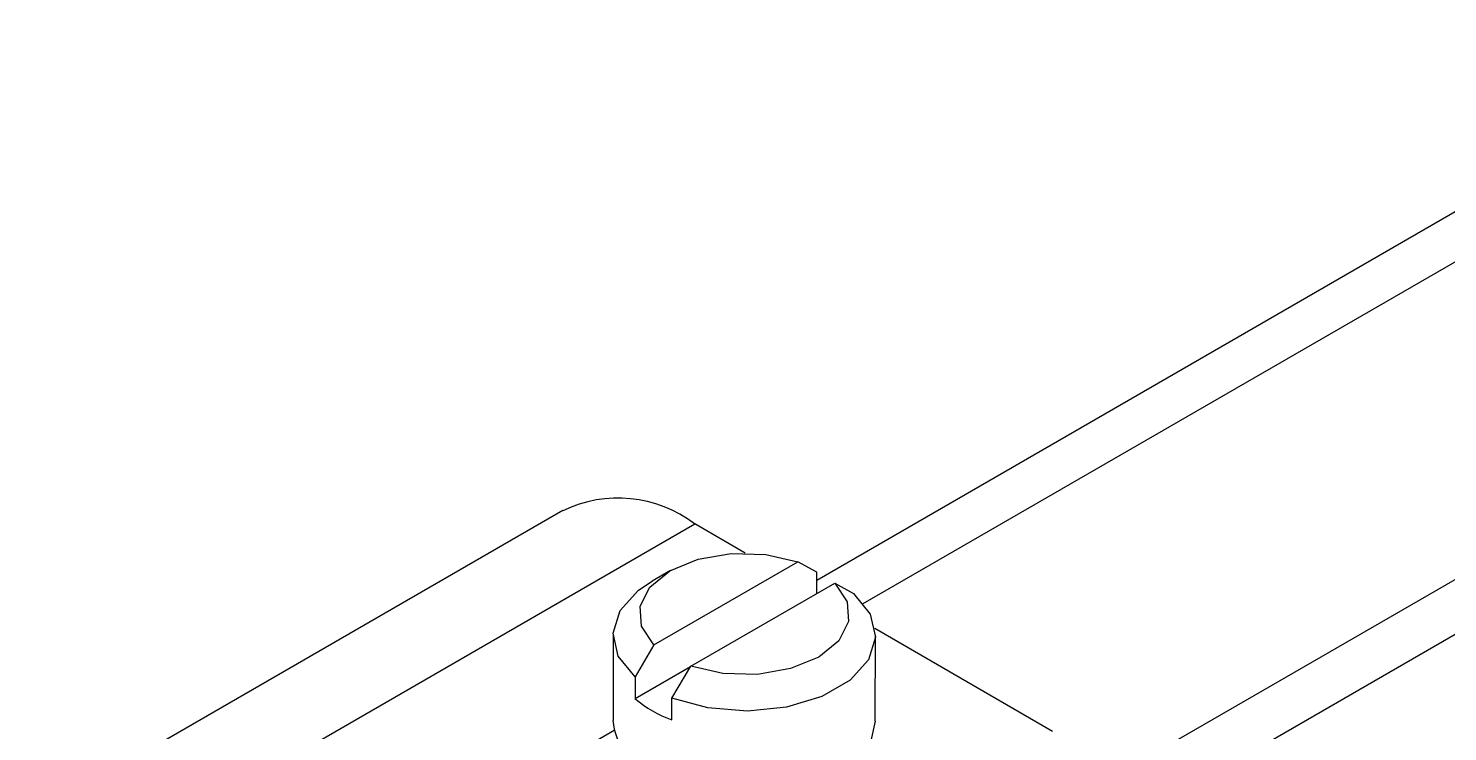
# Model space of a CAD drawing. Extents: x 6 to 134, y 3 to 97.
# Drawn here: x 15.6 to 17.291, y 14.331 to 15.169 of the extents above; entities that cross this region are included whole.
import ezdxf

# ---------------------------------------------------------------- set-up
doc = ezdxf.new("R2010")
doc.units = 0
doc.header["$MEASUREMENT"] = 0
doc.layers.add('OBJECT', color=7, linetype='CONTINUOUS')

msp = doc.modelspace()

# ---------------------------------------------------------------- linework, layer by layer
at = {"layer": 'OBJECT'}
for p, q in [((17.6792, 15.1688), (16.5397, 14.511)), ((16.5951, 14.4835), (17.7023, 15.1227)), ((16.8846, 14.2722), (17.8279, 14.8167)), ((16.941, 14.2395), (17.8454, 14.7616)), ((16.2372, 14.5941), (14.8937, 13.8185)), ((15.0507, 13.8027), (16.3942, 14.5783)), ((16.4542, 14.5435), (16.3942, 14.5783)), ((16.3457, 14.4342), (16.5173, 14.5332)), ((16.5397, 14.5209), (16.5173, 14.5332)), ((16.3653, 14.5226), (16.3434, 14.5101)), ((16.5397, 14.4954), (16.5397, 14.5209)), ((16.3895, 14.4087), (16.5611, 14.5078)), ((16.5611, 14.5078), (16.5835, 14.4955)), ((16.2971, 14.446), (16.2969, 14.3439)), ((16.8208, 14.3307), (16.6089, 14.4537)), ((16.6094, 14.3432), (16.6096, 14.4454)), ((16.3457, 14.4342), (16.3231, 14.3959)), ((16.3231, 14.3702), (16.3894, 14.4085)), ((16.3231, 14.3959), (16.3231, 14.3702)), ((16.367, 14.3705), (16.3895, 14.4087)), ((16.3669, 14.3448), (16.367, 14.3705)), ((16.2982, 14.3319), (15.8797, 14.0903))]:
    msp.add_line(p, q, dxfattribs=at)
at = {"layer": 'OBJECT', "flags": 128}
for points in [[(16.3457, 14.4342), (16.3308, 14.4564), (16.3291, 14.4802), (16.3409, 14.503), (16.3648, 14.5224), (16.3983, 14.5362), (16.4378, 14.5429), (16.4789, 14.5419), (16.5173, 14.5332)], [(16.3231, 14.3959), (16.3032, 14.4208), (16.2971, 14.4481), (16.3054, 14.4751), (16.3274, 14.4994), (16.3434, 14.5101)], [(16.5835, 14.4955), (16.6035, 14.4706), (16.6095, 14.4433), (16.6012, 14.4163), (16.5793, 14.392), (16.5458, 14.3727), (16.5037, 14.36), (16.457, 14.3553), (16.41, 14.3589), (16.367, 14.3705)], [(16.5611, 14.5078), (16.576, 14.4856), (16.5777, 14.4618), (16.5659, 14.4389), (16.542, 14.4196), (16.5085, 14.4058), (16.469, 14.399), (16.4279, 14.4001), (16.3895, 14.4087)], [(16.6094, 14.3432), (16.604, 14.3199), (16.5854, 14.2953), (16.555, 14.2749), (16.5156, 14.2606), (16.4706, 14.2537), (16.4241, 14.2547), (16.3801, 14.2637), (16.3426, 14.2798)]]:
    msp.add_lwpolyline(points, dxfattribs=at)
at = {"layer": 'OBJECT'}
for centre, radius, start, end in [((16.3028, 14.4584), 0.1507, 52.676, 115.8228), ((16.4175, 14.4825), 0.1468, 229.937, 249.8218), ((16.3735, 14.3502), 0.0769, 184.6927, 246.3412)]:
    msp.add_arc(centre, radius, start, end, dxfattribs=at)

doc.saveas('drawing.dxf')
